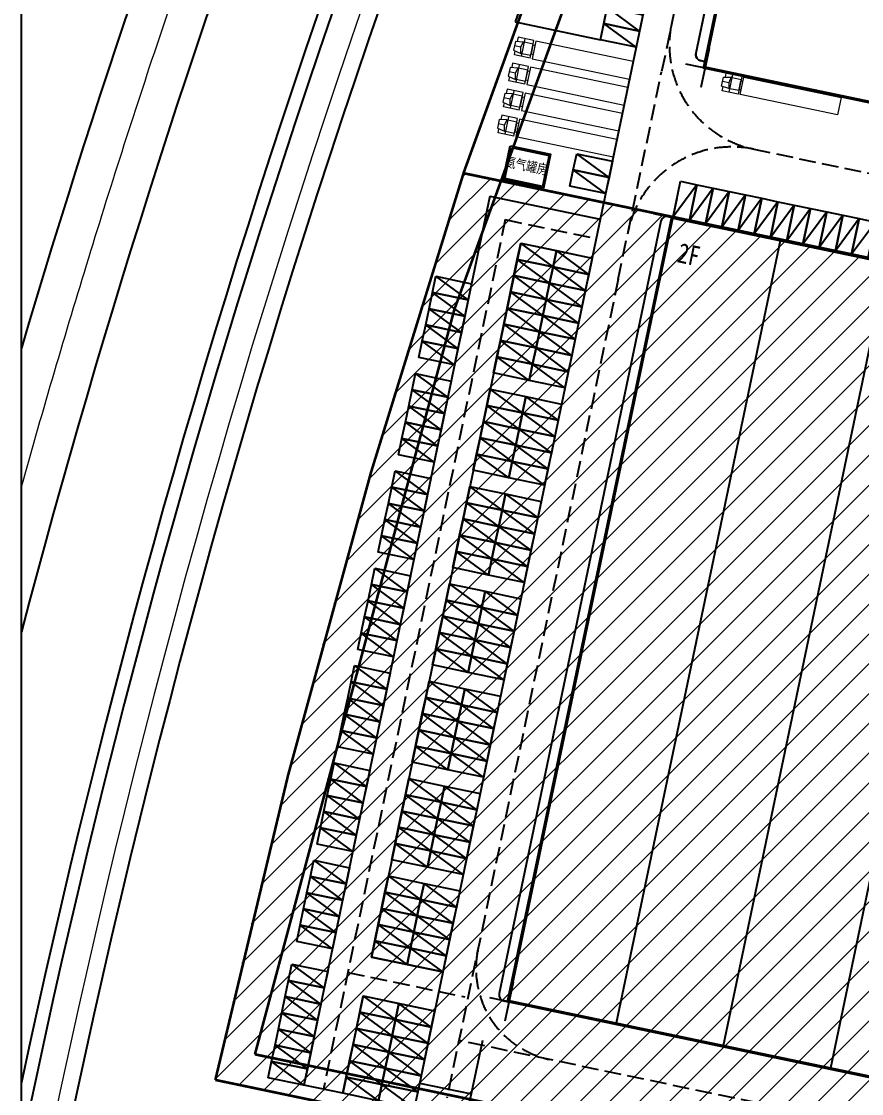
# Model space of a CAD drawing. Extents: x 1738711 to 2346805, y 1189731 to 2516152.
# Drawn here: x 2004037 to 2007332, y 1630696 to 1634900 of the extents above; entities that cross this region are included whole.
import ezdxf

# ---------------------------------------------------------------- set-up
doc = ezdxf.new("R2010")
doc.units = 0
doc.header["$LTSCALE"] = 1000
doc.header["$MEASUREMENT"] = 0
for name, pattern in [('ACAD_ISO04W100', [30.5, 24, -3, 0.5, -3]), ('C2', [13.5, 10, -1.5, 0.5, -1.5]), ('DASH', [0.35, 0.25, -0.1]), ('DASHDOT', [25.4, 12.7, -6.35, 0, -6.35]), ('DOTE', [2.42, 2, -0.2, 0.02, -0.2])]:
    doc.linetypes.add(name, pattern=pattern)
for name, color, linetype in [('DL-道路中心线', 1, 'C2'), ('DL-道路分隔带', 3, 'Continuous'), ('DL-道路沿石边线', 40, 'Continuous'), ('DL-道路范围边线', 7, 'Continuous'), ('DOTE', 1, 'Continuous'), ('建筑', 2, 'Continuous'), ('建筑控制线', 144, 'DASH'), ('文字标准', 7, 'Continuous'), ('红线', 1, 'ACAD_ISO04W100'), ('绿化', 66, 'Continuous'), ('车位', 5, 'DASH'), ('道路', 57, 'DASHDOT'), ('道路中心线', 1, 'Continuous'), ('非机动车位', 5, 'Continuous'), ('项目范围', 7, 'Continuous')]:
    doc.layers.add(name, color=color, linetype=linetype)
doc.layers.add('填充', color=252, linetype='Continuous', lineweight=5)
doc.styles.add('DIMST', font='SIMSUN.TTF', dxfattribs={"width": 0.8})

# ---------------------------------------------------------------- blocks, each defined once
blk = doc.blocks.new('herahgerahreahre')
at = {"layer": '填充'}
h = blk.add_hatch(dxfattribs=at)
h.set_pattern_fill('ANSI31,_O', color=256, scale=2)
h.set_pattern_definition([(45, (0, 0), (-2.2450640303, 2.2450640303), [])])
edge = h.paths.add_edge_path()
edge.add_line((519004.05, 3420617.66), (519185.57, 3420579.69))
edge.add_line((519185.57, 3420579.69), (519156.59, 3420441.15))
edge.add_line((519156.59, 3420441.15), (518966.61, 3420480.89))
edge.add_arc((520373.41, 3420169.26), 1440.9, 161.86873, 167.50964, ccw=False)
at = {"color": 8}
blk.add_lwpolyline([(518937.37, 3420848.58), (519271.81, 3420848.58), (519271.81, 3420428.58), (518937.37, 3420428.58)], close=True, dxfattribs=at)
at = {"layer": 'DL-道路中心线', "color": 8, "lineweight": 0, "ltscale": 5}
blk.add_arc((520285.64, 3420193.37), 1400.01, 152.64577, 164.37584, dxfattribs=at)
at = {"layer": 'DL-道路分隔带', "color": 8}
for radius, end in [(1405.76, 163.55863), (1394.26, 165.24434), (1378.51, 167.97848), (1376.51, 168.37588)]:
    blk.add_arc((520285.64, 3420193.37), radius, 153.14733, end, dxfattribs=at)
at = {"layer": 'DL-道路沿石边线', "color": 8, "lineweight": 0}
blk.add_arc((520285.64, 3420193.37), 1372.51, 152.99093, 169.21771, dxfattribs=at)
at = {"layer": 'DL-道路范围边线', "color": 8}
blk.add_arc((520285.64, 3420193.37), 1370.01, 153.38808, 169.78129, dxfattribs=at)
at = {"layer": 'DOTE', "color": 8, "linetype": 'DOTE'}
for p, q in [((519041.09, 3420636.48), (519039.86, 3420630.6)), ((519037.54, 3420634.16), (519043.41, 3420632.93)), ((519035.03, 3420608.01), (519036.26, 3420613.89)), ((519032.71, 3420611.57), (519038.58, 3420610.34)), ((519011.53, 3420495.65), (519010.3, 3420489.77)), ((519007.97, 3420493.32), (519013.85, 3420492.1))]:
    blk.add_line(p, q, dxfattribs=at)
at = {"layer": '建筑', "color": 8}
for points in [[(519061.1, 3420733.13), (519125.9, 3420719.57), (519105.05, 3420619.93), (519040.26, 3420633.48)], [(519061.26, 3420732.89), (519125.66, 3420719.42), (519104.9, 3420620.17), (519040.49, 3420633.64)], [(519011.1, 3420621.78), (519017.17, 3420620.51), (519016.11, 3420615.42), (519010.04, 3420616.69)], [(519011.26, 3420621.54), (519016.94, 3420620.35), (519015.95, 3420615.65), (519010.28, 3420616.84)], [(519035.47, 3420611.09), (519100.27, 3420597.54), (519075.49, 3420479.1), (519010.7, 3420492.65)], [(519035.62, 3420610.85), (519100.03, 3420597.38), (519075.34, 3420479.34), (519010.93, 3420492.81)]]:
    blk.add_lwpolyline(points, close=True, dxfattribs=at)
for points in [[(519051.78, 3420607.47), (519027.08, 3420489.43)], [(519067.93, 3420604.1), (519043.23, 3420486.05)], [(519084.08, 3420600.72), (519059.38, 3420482.67)]]:
    blk.add_lwpolyline(points, dxfattribs=at)
at = {"layer": '建筑控制线', "color": 8, "linetype": 'DASH', "ltscale": 5, "const_width": 0.4}
blk.add_lwpolyline([(519091.33, 3420811.97, 0.064975), (518972.58, 3420484.75), (519152.72, 3420447.07), (519220.5, 3420771.14)], format="xyb", dxfattribs=at)
at = {"layer": '红线', "color": 8, "linetype": 'DOTE', "ltscale": 0.001, "const_width": 0.4}
blk.add_lwpolyline([(519004.05, 3420617.66), (519185.57, 3420579.69), (519156.59, 3420441.15), (518966.61, 3420480.89, -0.024618), (519004.05, 3420617.66)], format="xyb", dxfattribs=at)
at = {"layer": '绿化', "color": 8}
blk.add_lwpolyline([(519011.82, 3420640.48), (519024.71, 3420637.78), (519041.09, 3420716.09), (519046.47, 3420714.96), (519046.8, 3420716.54), (519044.36, 3420717.06), (519046.61, 3420727.82), (519049.05, 3420727.31), (519049.97, 3420731.54, -0.041815), (519050.88, 3420734.19), (519076.63, 3420789.53, -0.206872), (519087.51, 3420798.78), (519087.51, 3420801.06), (519088.64, 3420806.44), (519137.58, 3420796.2), (519136.46, 3420790.82), (519138.3, 3420790.44), (519139.32, 3420795.34), (519144.14, 3420794.33), (519144.42, 3420795.28), (519145.12, 3420798.62), (519092.32, 3420819.1), (519088.69, 3420817.73, 0.035825), (519011.82, 3420640.48, -0.035825)], format="xyb", dxfattribs=at)
blk.add_lwpolyline([(519061.11, 3420733.12), (519040.46, 3420634.46), (519039.87, 3420634.59, -0.355027), (519039.08, 3420635.56), (519058.5, 3420728.5, -0.051762), (519059.25, 3420730.86), (519060.32, 3420733.29)], format="xyb", close=True, dxfattribs=at)
at = {"layer": '车位', "color": 8, "lineweight": 0}
for p, q in [((519011.88, 3420637.53), (519011.6, 3420636.19)), ((519013.05, 3420637.44), (519011.88, 3420637.53)), ((519012.27, 3420638.15), (519012.13, 3420637.51)), ((519014.65, 3420637.65), (519012.27, 3420638.15)), ((519012.69, 3420636.66), (519013.05, 3420637.42)), ((519013.28, 3420637.92), (519012.73, 3420635.28)), ((519013.17, 3420637.41), (519013.05, 3420637.44)), ((519014.54, 3420637.11), (519013.17, 3420637.4)), ((519014.1, 3420634.99), (519014.65, 3420637.65)), ((519014.96, 3420637.57), (519014.41, 3420634.93)), ((519029.64, 3420634.5), (519014.96, 3420637.57)), ((519011.6, 3420636.19), (519012.69, 3420635.72)), ((519011.71, 3420635.49), (519011.84, 3420636.09)), ((519012.69, 3420636.66), (519011.74, 3420636.86)), ((519012.69, 3420635.72), (519012.69, 3420636.66)), ((519012.81, 3420635.7), (519012.69, 3420635.72)), ((519012.82, 3420635.73), (519012.82, 3420635.73)), ((519012.82, 3420635.73), (519014.19, 3420635.44)), ((519014.19, 3420635.44), (519014.54, 3420637.11)), ((519014.51, 3420636.96), (519014.23, 3420635.64)), ((519014.23, 3420635.64), (519014.54, 3420635.57)), ((519014.83, 3420636.9), (519014.51, 3420636.96)), ((519011.45, 3420634.24), (519011.31, 3420633.59)), ((519013.83, 3420633.74), (519011.45, 3420634.24)), ((519014.1, 3420634.99), (519011.71, 3420635.49)), ((519012.46, 3420634.01), (519011.91, 3420631.37)), ((519014.41, 3420634.93), (519029.09, 3420631.86)), ((519029.09, 3420631.86), (519029.64, 3420634.5)), ((519011.07, 3420633.61), (519010.78, 3420632.27)), ((519011.88, 3420632.74), (519010.92, 3420632.94)), ((519012.23, 3420633.52), (519011.07, 3420633.61)), ((519011.88, 3420632.74), (519012.23, 3420633.5)), ((519011.88, 3420631.81), (519011.88, 3420632.74)), ((519012.35, 3420633.5), (519012.23, 3420633.52)), ((519013.72, 3420633.19), (519012.35, 3420633.48)), ((519013.28, 3420631.08), (519013.83, 3420633.74)), ((519013.37, 3420631.53), (519013.72, 3420633.19)), ((519013.69, 3420633.05), (519013.41, 3420631.72)), ((519014.14, 3420633.66), (519013.59, 3420631.01)), ((519014.01, 3420632.98), (519013.69, 3420633.05)), ((519028.82, 3420630.59), (519014.14, 3420633.66)), ((519043.62, 3420632.73), (519043.5, 3420632.13)), ((519046.01, 3420632.23), (519043.62, 3420632.73)), ((519044.09, 3420629.87), (519044.64, 3420632.52)), ((519010.78, 3420632.27), (519011.88, 3420631.81)), ((519010.89, 3420631.58), (519011.02, 3420632.18)), ((519013.28, 3420631.08), (519010.89, 3420631.58)), ((519012, 3420631.78), (519011.88, 3420631.81)), ((519012, 3420631.82), (519012, 3420631.82)), ((519012, 3420631.82), (519013.37, 3420631.53)), ((519013.41, 3420631.72), (519013.72, 3420631.66)), ((519013.59, 3420631.01), (519028.27, 3420627.94)), ((519042.97, 3420630.79), (519043.25, 3420632.14)), ((519044.07, 3420630.41), (519042.97, 3420630.79)), ((519044.06, 3420631.27), (519043.11, 3420631.47)), ((519043.25, 3420632.14), (519044.43, 3420632.12)), ((519044.43, 3420632.12), (519044.06, 3420631.27)), ((519044.06, 3420631.27), (519044.08, 3420630.43)), ((519044.55, 3420632.1), (519044.43, 3420632.12)), ((519044.54, 3420632.07), (519044.54, 3420632.07)), ((519044.54, 3420632.07), (519045.92, 3420631.78)), ((519046.01, 3420632.23), (519045.45, 3420629.57)), ((519045.92, 3420631.78), (519045.57, 3420630.12)), ((519045.6, 3420630.26), (519045.88, 3420631.59)), ((519045.76, 3420629.52), (519046.32, 3420632.16)), ((519045.88, 3420631.59), (519046.18, 3420631.52)), ((519046.32, 3420632.16), (519061, 3420629.09)), ((519010.25, 3420629.7), (519009.97, 3420628.36)), ((519011.41, 3420629.61), (519010.25, 3420629.7)), ((519010.63, 3420630.32), (519010.49, 3420629.68)), ((519013.02, 3420629.82), (519010.63, 3420630.32)), ((519011.06, 3420628.83), (519011.41, 3420629.59)), ((519011.64, 3420630.09), (519011.09, 3420627.45)), ((519011.53, 3420629.58), (519011.41, 3420629.61)), ((519012.9, 3420629.28), (519011.53, 3420629.56)), ((519012.46, 3420627.16), (519013.02, 3420629.82)), ((519012.55, 3420627.61), (519012.9, 3420629.28)), ((519012.87, 3420629.13), (519012.59, 3420627.81)), ((519013.32, 3420629.74), (519012.77, 3420627.1)), ((519013.19, 3420629.07), (519012.87, 3420629.13)), ((519028, 3420626.67), (519013.32, 3420629.74)), ((519028.27, 3420627.94), (519028.82, 3420630.59)), ((519043.07, 3420630.07), (519043.2, 3420630.72)), ((519045.45, 3420629.57), (519043.07, 3420630.07)), ((519044.19, 3420630.39), (519044.07, 3420630.41)), ((519045.57, 3420630.12), (519044.2, 3420630.4)), ((519045.92, 3420630.19), (519045.6, 3420630.26)), ((519060.45, 3420626.45), (519045.76, 3420629.52)), ((519009.97, 3420628.36), (519011.06, 3420627.89)), ((519010.07, 3420627.66), (519010.2, 3420628.26)), ((519012.46, 3420627.16), (519010.07, 3420627.66)), ((519011.06, 3420628.83), (519010.11, 3420629.03)), ((519011.06, 3420627.89), (519011.06, 3420628.83)), ((519011.18, 3420627.87), (519011.06, 3420627.89)), ((519011.18, 3420627.9), (519011.18, 3420627.9)), ((519011.18, 3420627.9), (519012.55, 3420627.61)), ((519012.59, 3420627.81), (519012.9, 3420627.74)), ((519061, 3420629.09), (519060.45, 3420626.45)), ((519009.81, 3420626.41), (519009.67, 3420625.76)), ((519012.2, 3420625.91), (519009.81, 3420626.41)), ((519010.82, 3420626.18), (519010.27, 3420623.54)), ((519011.64, 3420623.25), (519012.2, 3420625.91)), ((519012.77, 3420627.1), (519027.45, 3420624.03)), ((519027.45, 3420624.03), (519028, 3420626.67)), ((519009.43, 3420625.78), (519009.15, 3420624.44)), ((519009.15, 3420624.44), (519010.24, 3420623.98)), ((519009.25, 3420623.75), (519009.38, 3420624.35)), ((519010.24, 3420624.91), (519009.29, 3420625.11)), ((519010.6, 3420625.69), (519009.43, 3420625.78)), ((519010.24, 3420624.91), (519010.59, 3420625.67)), ((519010.24, 3420623.98), (519010.24, 3420624.91)), ((519010.72, 3420625.67), (519010.6, 3420625.69)), ((519012.08, 3420625.36), (519010.71, 3420625.65)), ((519011.73, 3420623.7), (519012.08, 3420625.36)), ((519012.05, 3420625.22), (519011.78, 3420623.89)), ((519012.5, 3420625.83), (519011.95, 3420623.18)), ((519012.37, 3420625.15), (519012.05, 3420625.22)), ((519027.18, 3420622.76), (519012.5, 3420625.83)), ((519011.64, 3420623.25), (519009.25, 3420623.75)), ((519010.36, 3420623.95), (519010.24, 3420623.98)), ((519010.36, 3420623.99), (519010.36, 3420623.99)), ((519010.36, 3420623.99), (519011.73, 3420623.7)), ((519011.78, 3420623.89), (519012.08, 3420623.83)), ((519011.95, 3420623.18), (519026.63, 3420620.11)), ((519026.63, 3420620.11), (519027.18, 3420622.76))]:
    blk.add_line(p, q, dxfattribs=at)
at = {"layer": '车位', "color": 8}
for points in [[(519030.6, 3420639.1), (519025.22, 3420640.23), (519025.73, 3420642.68), (519031.11, 3420641.55)], [(519030.09, 3420636.66), (519024.71, 3420637.78), (519025.22, 3420640.23), (519030.6, 3420639.1)], [(519025.99, 3420617.03), (519020.6, 3420618.16), (519021.11, 3420620.6), (519026.5, 3420619.48)], [(519025.47, 3420614.58), (519020.09, 3420615.71), (519020.6, 3420618.16), (519025.99, 3420617.03)], [(519039.24, 3420615.92), (519038.11, 3420610.54), (519035.67, 3420611.05), (519036.79, 3420616.43)], [(519041.69, 3420615.41), (519040.56, 3420610.03), (519038.11, 3420610.54), (519039.24, 3420615.92)], [(519044.13, 3420614.9), (519043.01, 3420609.51), (519040.56, 3420610.03), (519041.69, 3420615.41)], [(519046.58, 3420614.38), (519045.45, 3420609), (519043.01, 3420609.51), (519044.13, 3420614.9)], [(519049.03, 3420613.87), (519047.9, 3420608.49), (519045.45, 3420609), (519046.58, 3420614.38)], [(519051.47, 3420613.36), (519050.35, 3420607.98), (519047.9, 3420608.49), (519049.03, 3420613.87)], [(519053.92, 3420612.85), (519052.8, 3420607.47), (519050.35, 3420607.98), (519051.47, 3420613.36)], [(519056.37, 3420612.34), (519055.24, 3420606.95), (519052.8, 3420607.47), (519053.92, 3420612.85)], [(519058.82, 3420611.83), (519057.69, 3420606.44), (519055.24, 3420606.95), (519056.37, 3420612.34)], [(519061.26, 3420611.31), (519060.14, 3420605.93), (519057.69, 3420606.44), (519058.82, 3420611.83)], [(519063.71, 3420610.8), (519062.58, 3420605.42), (519060.14, 3420605.93), (519061.26, 3420611.31)], [(519066.16, 3420610.29), (519065.03, 3420604.91), (519062.58, 3420605.42), (519063.71, 3420610.8)], [(519017.54, 3420603.53), (519012.16, 3420604.65), (519012.67, 3420607.1), (519018.05, 3420605.98)], [(519022.92, 3420602.4), (519017.54, 3420603.53), (519018.05, 3420605.98), (519023.44, 3420604.85)], [(519017.03, 3420601.08), (519011.65, 3420602.21), (519012.16, 3420604.65), (519017.54, 3420603.53)], [(519022.41, 3420599.95), (519017.03, 3420601.08), (519017.54, 3420603.53), (519022.92, 3420602.4)], [(519004.75, 3420598.54), (518999.37, 3420599.67), (518999.88, 3420602.11), (519005.26, 3420600.99)], [(519016.52, 3420598.63), (519011.13, 3420599.76), (519011.64, 3420602.21), (519017.03, 3420601.08)], [(519021.9, 3420597.51), (519016.52, 3420598.63), (519017.03, 3420601.08), (519022.41, 3420599.95)], [(519004.24, 3420596.09), (518998.85, 3420597.22), (518999.37, 3420599.67), (519004.75, 3420598.54)], [(519016.01, 3420596.19), (519010.62, 3420597.31), (519011.13, 3420599.76), (519016.52, 3420598.63)], [(519021.39, 3420595.06), (519016.01, 3420596.19), (519016.52, 3420598.63), (519021.9, 3420597.51)], [(519003.73, 3420593.65), (518998.34, 3420594.77), (518998.85, 3420597.22), (519004.24, 3420596.09)], [(519015.49, 3420593.74), (519010.11, 3420594.87), (519010.62, 3420597.31), (519016.01, 3420596.19)], [(519020.88, 3420592.61), (519015.49, 3420593.74), (519016.01, 3420596.19), (519021.39, 3420595.06)], [(519003.21, 3420591.2), (518997.83, 3420592.33), (518998.34, 3420594.77), (519003.73, 3420593.65)], [(519014.98, 3420591.29), (519009.6, 3420592.42), (519010.11, 3420594.87), (519015.49, 3420593.74)], [(519020.37, 3420590.17), (519014.98, 3420591.29), (519015.49, 3420593.74), (519020.88, 3420592.61)], [(519002.7, 3420588.75), (518997.32, 3420589.88), (518997.83, 3420592.33), (519003.21, 3420591.2)], [(519014.47, 3420588.85), (519009.09, 3420589.97), (519009.6, 3420592.42), (519014.98, 3420591.29)], [(519019.85, 3420587.72), (519014.47, 3420588.85), (519014.98, 3420591.29), (519020.37, 3420590.17)], [(519013.96, 3420586.4), (519008.57, 3420587.52), (519009.09, 3420589.97), (519014.47, 3420588.85)], [(519019.34, 3420585.27), (519013.96, 3420586.4), (519014.47, 3420588.85), (519019.85, 3420587.72)], [(519001.68, 3420583.86), (518996.29, 3420584.98), (518996.81, 3420587.43), (519002.19, 3420586.31)], [(519001.17, 3420581.41), (518995.78, 3420582.54), (518996.29, 3420584.98), (519001.68, 3420583.86)], [(519012.93, 3420581.5), (519007.55, 3420582.63), (519008.06, 3420585.08), (519013.45, 3420583.95)], [(519018.32, 3420580.38), (519012.93, 3420581.5), (519013.45, 3420583.95), (519018.83, 3420582.82)], [(519000.65, 3420578.96), (518995.27, 3420580.09), (518995.78, 3420582.54), (519001.17, 3420581.41)], [(519012.42, 3420579.06), (519007.04, 3420580.18), (519007.55, 3420582.63), (519012.93, 3420581.5)], [(519017.81, 3420577.93), (519012.42, 3420579.06), (519012.93, 3420581.5), (519018.32, 3420580.38)], [(519000.14, 3420576.52), (518994.76, 3420577.64), (518995.27, 3420580.09), (519000.65, 3420578.96)], [(519011.91, 3420576.61), (519006.53, 3420577.74), (519007.04, 3420580.18), (519012.42, 3420579.06)], [(519017.29, 3420575.48), (519011.91, 3420576.61), (519012.42, 3420579.06), (519017.81, 3420577.93)], [(518999.63, 3420574.07), (518994.25, 3420575.2), (518994.76, 3420577.64), (519000.14, 3420576.52)], [(519011.4, 3420574.16), (519006.02, 3420575.29), (519006.53, 3420577.74), (519011.91, 3420576.61)], [(519016.78, 3420573.04), (519011.4, 3420574.16), (519011.91, 3420576.61), (519017.29, 3420575.48)], [(519010.89, 3420571.72), (519005.5, 3420572.84), (519006.02, 3420575.29), (519011.4, 3420574.16)], [(519016.27, 3420570.59), (519010.89, 3420571.72), (519011.4, 3420574.16), (519016.78, 3420573.04)], [(518998.61, 3420569.18), (518993.22, 3420570.3), (518993.74, 3420572.75), (518999.12, 3420571.62)], [(518998.09, 3420566.73), (518992.71, 3420567.86), (518993.22, 3420570.3), (518998.61, 3420569.18)], [(519009.86, 3420566.82), (519004.48, 3420567.95), (519004.99, 3420570.39), (519010.37, 3420569.27)], [(519015.25, 3420565.7), (519009.86, 3420566.82), (519010.37, 3420569.27), (519015.76, 3420568.14)], [(518997.58, 3420564.28), (518992.2, 3420565.41), (518992.71, 3420567.86), (518998.09, 3420566.73)], [(519009.35, 3420564.37), (519003.97, 3420565.5), (519004.48, 3420567.95), (519009.86, 3420566.82)], [(519014.73, 3420563.25), (519009.35, 3420564.37), (519009.86, 3420566.82), (519015.25, 3420565.7)], [(518997.07, 3420561.84), (518991.69, 3420562.96), (518992.2, 3420565.41), (518997.58, 3420564.28)], [(519008.84, 3420561.93), (519003.46, 3420563.05), (519003.97, 3420565.5), (519009.35, 3420564.37)], [(518996.56, 3420559.39), (518991.18, 3420560.51), (518991.69, 3420562.96), (518997.07, 3420561.84)], [(519008.33, 3420559.48), (519002.94, 3420560.61), (519003.46, 3420563.05), (519008.84, 3420561.93)], [(519014.22, 3420560.8), (519008.84, 3420561.93), (519009.35, 3420564.37), (519014.73, 3420563.25)], [(519013.71, 3420558.35), (519008.33, 3420559.48), (519008.84, 3420561.93), (519014.22, 3420560.8)], [(519007.82, 3420557.03), (519002.43, 3420558.16), (519002.94, 3420560.61), (519008.33, 3420559.48)], [(518995.54, 3420554.49), (518990.15, 3420555.62), (518990.66, 3420558.07), (518996.05, 3420556.94)], [(519013.2, 3420555.91), (519007.82, 3420557.03), (519008.33, 3420559.48), (519013.71, 3420558.35)], [(518995.02, 3420552.05), (518989.64, 3420553.17), (518990.15, 3420555.62), (518995.54, 3420554.49)], [(519006.79, 3420552.14), (519001.41, 3420553.27), (519001.92, 3420555.71), (519007.3, 3420554.59)], [(518994.51, 3420549.6), (518989.13, 3420550.73), (518989.64, 3420553.17), (518995.02, 3420552.05)], [(519006.28, 3420549.69), (519000.9, 3420550.82), (519001.41, 3420553.27), (519006.79, 3420552.14)], [(519012.18, 3420551.01), (519006.79, 3420552.14), (519007.3, 3420554.59), (519012.69, 3420553.46)], [(519011.66, 3420548.57), (519006.28, 3420549.69), (519006.79, 3420552.14), (519012.18, 3420551.01)], [(518994, 3420547.15), (518988.62, 3420548.28), (518989.13, 3420550.73), (518994.51, 3420549.6)], [(519005.77, 3420547.25), (519000.38, 3420548.37), (519000.9, 3420550.82), (519006.28, 3420549.69)], [(518993.49, 3420544.71), (518988.1, 3420545.83), (518988.62, 3420548.28), (518994, 3420547.15)], [(519005.26, 3420544.8), (518999.87, 3420545.92), (519000.38, 3420548.37), (519005.77, 3420547.25)], [(519011.15, 3420546.12), (519005.77, 3420547.25), (519006.28, 3420549.69), (519011.66, 3420548.57)], [(519010.64, 3420543.67), (519005.26, 3420544.8), (519005.77, 3420547.25), (519011.15, 3420546.12)], [(519004.74, 3420542.35), (518999.36, 3420543.48), (518999.87, 3420545.92), (519005.26, 3420544.8)], [(519010.13, 3420541.23), (519004.74, 3420542.35), (519005.26, 3420544.8), (519010.64, 3420543.67)], [(518992.46, 3420539.81), (518987.08, 3420540.94), (518987.59, 3420543.39), (518992.98, 3420542.26)], [(518991.95, 3420537.36), (518986.57, 3420538.49), (518987.08, 3420540.94), (518992.46, 3420539.81)], [(519003.72, 3420537.46), (518998.34, 3420538.58), (518998.85, 3420541.03), (519004.23, 3420539.9)], [(519003.21, 3420535.01), (518997.83, 3420536.14), (518998.34, 3420538.58), (519003.72, 3420537.46)], [(519009.1, 3420536.33), (519003.72, 3420537.46), (519004.23, 3420539.9), (519009.62, 3420538.78)], [(518991.44, 3420534.92), (518986.06, 3420536.04), (518986.57, 3420538.49), (518991.95, 3420537.36)], [(519008.59, 3420533.88), (519003.21, 3420535.01), (519003.72, 3420537.46), (519009.1, 3420536.33)], [(518990.93, 3420532.47), (518985.55, 3420533.6), (518986.06, 3420536.04), (518991.44, 3420534.92)], [(519002.7, 3420532.56), (518997.31, 3420533.69), (518997.83, 3420536.14), (519003.21, 3420535.01)], [(519008.08, 3420531.44), (519002.7, 3420532.56), (519003.21, 3420535.01), (519008.59, 3420533.88)], [(518990.42, 3420530.02), (518985.03, 3420531.15), (518985.55, 3420533.6), (518990.93, 3420532.47)], [(519002.19, 3420530.12), (518996.8, 3420531.24), (518997.31, 3420533.69), (519002.7, 3420532.56)], [(519007.57, 3420528.99), (519002.19, 3420530.12), (519002.7, 3420532.56), (519008.08, 3420531.44)], [(519001.67, 3420527.67), (518996.29, 3420528.8), (518996.8, 3420531.24), (519002.19, 3420530.12)], [(519007.06, 3420526.54), (519001.67, 3420527.67), (519002.19, 3420530.12), (519007.57, 3420528.99)], [(518989.39, 3420525.13), (518984.01, 3420526.26), (518984.52, 3420528.7), (518989.91, 3420527.58)], [(518988.88, 3420522.68), (518983.5, 3420523.81), (518984.01, 3420526.26), (518989.39, 3420525.13)], [(519000.65, 3420522.78), (518995.27, 3420523.9), (518995.78, 3420526.35), (519001.16, 3420525.22)], [(519006.03, 3420521.65), (519000.65, 3420522.78), (519001.16, 3420525.22), (519006.54, 3420524.1)], [(518988.37, 3420520.24), (518982.99, 3420521.36), (518983.5, 3420523.81), (518988.88, 3420522.68)], [(519000.14, 3420520.33), (518994.75, 3420521.45), (518995.27, 3420523.9), (519000.65, 3420522.78)], [(519005.52, 3420519.2), (519000.14, 3420520.33), (519000.65, 3420522.78), (519006.03, 3420521.65)], [(518987.86, 3420517.79), (518982.47, 3420518.91), (518982.99, 3420521.36), (518988.37, 3420520.24)], [(518999.63, 3420517.88), (518994.24, 3420519.01), (518994.75, 3420521.45), (519000.14, 3420520.33)], [(519005.01, 3420516.75), (518999.63, 3420517.88), (519000.14, 3420520.33), (519005.52, 3420519.2)], [(518987.35, 3420515.34), (518981.96, 3420516.47), (518982.47, 3420518.91), (518987.86, 3420517.79)], [(518999.11, 3420515.43), (518993.73, 3420516.56), (518994.24, 3420519.01), (518999.63, 3420517.88)], [(519004.5, 3420514.31), (518999.11, 3420515.43), (518999.63, 3420517.88), (519005.01, 3420516.75)], [(518998.6, 3420512.99), (518993.22, 3420514.11), (518993.73, 3420516.56), (518999.11, 3420515.43)], [(519003.99, 3420511.86), (518998.6, 3420512.99), (518999.11, 3420515.43), (519004.5, 3420514.31)], [(518986.32, 3420510.45), (518980.94, 3420511.57), (518981.45, 3420514.02), (518986.83, 3420512.89)], [(518985.81, 3420508), (518980.43, 3420509.13), (518980.94, 3420511.57), (518986.32, 3420510.45)], [(518997.58, 3420508.09), (518992.19, 3420509.22), (518992.71, 3420511.67), (518998.09, 3420510.54)], [(519002.96, 3420506.97), (518997.58, 3420508.09), (518998.09, 3420510.54), (519003.47, 3420509.41)], [(518985.3, 3420505.55), (518979.91, 3420506.68), (518980.43, 3420509.13), (518985.81, 3420508)], [(518997.07, 3420505.65), (518991.68, 3420506.77), (518992.19, 3420509.22), (518997.58, 3420508.09)], [(519002.45, 3420504.52), (518997.07, 3420505.65), (518997.58, 3420508.09), (519002.96, 3420506.97)], [(518984.79, 3420503.11), (518979.4, 3420504.23), (518979.91, 3420506.68), (518985.3, 3420505.55)], [(518996.55, 3420503.2), (518991.17, 3420504.32), (518991.68, 3420506.77), (518997.07, 3420505.65)], [(519001.94, 3420502.07), (518996.55, 3420503.2), (518997.07, 3420505.65), (519002.45, 3420504.52)], [(518984.27, 3420500.66), (518978.89, 3420501.79), (518979.4, 3420504.23), (518984.79, 3420503.11)], [(518996.04, 3420500.75), (518990.66, 3420501.88), (518991.17, 3420504.32), (518996.55, 3420503.2)], [(519001.43, 3420499.63), (518996.04, 3420500.75), (518996.55, 3420503.2), (519001.94, 3420502.07)], [(518995.53, 3420498.3), (518990.15, 3420499.43), (518990.66, 3420501.88), (518996.04, 3420500.75)], [(519000.91, 3420497.18), (518995.53, 3420498.3), (518996.04, 3420500.75), (519001.43, 3420499.63)], [(518983.05, 3420494.79), (518977.66, 3420495.91), (518978.17, 3420498.36), (518983.56, 3420497.23)], [(518982.53, 3420492.34), (518977.15, 3420493.47), (518977.66, 3420495.91), (518983.05, 3420494.79)], [(518982.02, 3420489.89), (518976.64, 3420491.02), (518977.15, 3420493.47), (518982.53, 3420492.34)], [(518993.79, 3420489.98), (518988.41, 3420491.11), (518988.92, 3420493.56), (518994.3, 3420492.43)], [(518999.17, 3420488.86), (518993.79, 3420489.98), (518994.3, 3420492.43), (518999.69, 3420491.31)], [(518981.51, 3420487.45), (518976.13, 3420488.57), (518976.64, 3420491.02), (518982.02, 3420489.89)], [(518993.28, 3420487.54), (518987.89, 3420488.66), (518988.41, 3420491.11), (518993.79, 3420489.98)], [(518981, 3420485), (518975.61, 3420486.12), (518976.13, 3420488.57), (518981.51, 3420487.45)], [(518992.77, 3420485.09), (518987.38, 3420486.22), (518987.89, 3420488.66), (518993.28, 3420487.54)], [(518998.66, 3420486.41), (518993.28, 3420487.54), (518993.79, 3420489.98), (518999.17, 3420488.86)], [(518998.15, 3420483.96), (518992.77, 3420485.09), (518993.28, 3420487.54), (518998.66, 3420486.41)], [(518980.49, 3420482.55), (518975.1, 3420483.68), (518975.61, 3420486.12), (518981, 3420485)], [(518992.25, 3420482.64), (518986.87, 3420483.77), (518987.38, 3420486.22), (518992.77, 3420485.09)], [(518979.97, 3420480.1), (518974.59, 3420481.23), (518975.1, 3420483.68), (518980.49, 3420482.55)], [(518991.74, 3420480.2), (518986.36, 3420481.32), (518986.87, 3420483.77), (518992.25, 3420482.64)], [(518997.64, 3420481.52), (518992.25, 3420482.64), (518992.77, 3420485.09), (518998.15, 3420483.96)], [(518997.13, 3420479.07), (518991.74, 3420480.2), (518992.25, 3420482.64), (518997.64, 3420481.52)], [(518991.23, 3420477.75), (518985.85, 3420478.88), (518986.36, 3420481.32), (518991.74, 3420480.2)], [(518996.61, 3420476.62), (518991.23, 3420477.75), (518991.74, 3420480.2), (518997.13, 3420479.07)]]:
    blk.add_lwpolyline(points, close=True, dxfattribs=at)
for points in [[(519030.6, 3420639.1), (519025.73, 3420642.68)], [(519030.09, 3420636.66), (519025.22, 3420640.23)], [(519025.99, 3420617.03), (519021.11, 3420620.6)], [(519025.47, 3420614.58), (519020.6, 3420618.16)], [(519039.24, 3420615.92), (519035.67, 3420611.05)], [(519041.69, 3420615.41), (519038.11, 3420610.54)], [(519044.13, 3420614.9), (519040.56, 3420610.03)], [(519046.58, 3420614.38), (519043.01, 3420609.51)], [(519049.03, 3420613.87), (519045.45, 3420609)], [(519051.47, 3420613.36), (519047.9, 3420608.49)], [(519053.92, 3420612.85), (519050.35, 3420607.98)], [(519056.37, 3420612.34), (519052.8, 3420607.47)], [(519058.82, 3420611.83), (519055.24, 3420606.95)], [(519061.26, 3420611.31), (519057.69, 3420606.44)], [(519063.71, 3420610.8), (519060.14, 3420605.93)], [(519066.16, 3420610.29), (519062.58, 3420605.42)], [(519017.54, 3420603.53), (519012.67, 3420607.1)], [(519022.92, 3420602.4), (519018.05, 3420605.98)], [(519017.03, 3420601.08), (519012.16, 3420604.65)], [(519022.41, 3420599.95), (519017.54, 3420603.53)], [(519004.75, 3420598.54), (518999.88, 3420602.11)], [(519016.52, 3420598.63), (519011.64, 3420602.21)], [(519021.9, 3420597.51), (519017.03, 3420601.08)], [(519004.24, 3420596.09), (518999.37, 3420599.67)], [(519016.01, 3420596.19), (519011.13, 3420599.76)], [(519021.39, 3420595.06), (519016.52, 3420598.63)], [(519003.73, 3420593.65), (518998.85, 3420597.22)], [(519015.49, 3420593.74), (519010.62, 3420597.31)], [(519020.88, 3420592.61), (519016.01, 3420596.19)], [(519003.21, 3420591.2), (518998.34, 3420594.77)], [(519014.98, 3420591.29), (519010.11, 3420594.87)], [(519020.37, 3420590.17), (519015.49, 3420593.74)], [(519002.7, 3420588.75), (518997.83, 3420592.33)], [(519014.47, 3420588.85), (519009.6, 3420592.42)], [(519019.85, 3420587.72), (519014.98, 3420591.29)], [(519013.96, 3420586.4), (519009.09, 3420589.97)], [(519019.34, 3420585.27), (519014.47, 3420588.85)], [(519001.68, 3420583.86), (518996.81, 3420587.43)], [(519001.17, 3420581.41), (518996.29, 3420584.98)], [(519012.93, 3420581.5), (519008.06, 3420585.08)], [(519018.32, 3420580.38), (519013.45, 3420583.95)], [(519000.65, 3420578.96), (518995.78, 3420582.54)], [(519012.42, 3420579.06), (519007.55, 3420582.63)], [(519017.81, 3420577.93), (519012.93, 3420581.5)], [(519000.14, 3420576.52), (518995.27, 3420580.09)], [(519011.91, 3420576.61), (519007.04, 3420580.18)], [(519017.29, 3420575.48), (519012.42, 3420579.06)], [(518999.63, 3420574.07), (518994.76, 3420577.64)], [(519011.4, 3420574.16), (519006.53, 3420577.74)], [(519016.78, 3420573.04), (519011.91, 3420576.61)], [(519010.89, 3420571.72), (519006.02, 3420575.29)], [(519016.27, 3420570.59), (519011.4, 3420574.16)], [(518998.61, 3420569.18), (518993.74, 3420572.75)], [(518998.09, 3420566.73), (518993.22, 3420570.3)], [(519009.86, 3420566.82), (519004.99, 3420570.39)], [(519015.25, 3420565.7), (519010.37, 3420569.27)], [(518997.58, 3420564.28), (518992.71, 3420567.86)], [(519009.35, 3420564.37), (519004.48, 3420567.95)], [(519014.73, 3420563.25), (519009.86, 3420566.82)], [(518997.07, 3420561.84), (518992.2, 3420565.41)], [(519008.84, 3420561.93), (519003.97, 3420565.5)], [(518996.56, 3420559.39), (518991.69, 3420562.96)], [(519008.33, 3420559.48), (519003.46, 3420563.05)], [(519014.22, 3420560.8), (519009.35, 3420564.37)], [(519013.71, 3420558.35), (519008.84, 3420561.93)], [(519007.82, 3420557.03), (519002.94, 3420560.61)], [(518995.54, 3420554.49), (518990.66, 3420558.07)], [(519013.2, 3420555.91), (519008.33, 3420559.48)], [(518995.02, 3420552.05), (518990.15, 3420555.62)], [(519006.79, 3420552.14), (519001.92, 3420555.71)], [(518994.51, 3420549.6), (518989.64, 3420553.17)], [(519006.28, 3420549.69), (519001.41, 3420553.27)], [(519012.18, 3420551.01), (519007.3, 3420554.59)], [(519011.66, 3420548.57), (519006.79, 3420552.14)], [(518994, 3420547.15), (518989.13, 3420550.73)], [(519005.77, 3420547.25), (519000.9, 3420550.82)], [(518993.49, 3420544.71), (518988.62, 3420548.28)], [(519005.26, 3420544.8), (519000.38, 3420548.37)], [(519011.15, 3420546.12), (519006.28, 3420549.69)], [(519010.64, 3420543.67), (519005.77, 3420547.25)], [(519004.74, 3420542.35), (518999.87, 3420545.92)], [(519010.13, 3420541.23), (519005.26, 3420544.8)], [(518992.46, 3420539.81), (518987.59, 3420543.39)], [(518991.95, 3420537.36), (518987.08, 3420540.94)], [(519003.72, 3420537.46), (518998.85, 3420541.03)], [(519003.21, 3420535.01), (518998.34, 3420538.58)], [(519009.1, 3420536.33), (519004.23, 3420539.9)], [(518991.44, 3420534.92), (518986.57, 3420538.49)], [(519008.59, 3420533.88), (519003.72, 3420537.46)], [(518990.93, 3420532.47), (518986.06, 3420536.04)], [(519002.7, 3420532.56), (518997.83, 3420536.14)], [(519008.08, 3420531.44), (519003.21, 3420535.01)], [(518990.42, 3420530.02), (518985.55, 3420533.6)], [(519002.19, 3420530.12), (518997.31, 3420533.69)], [(519007.57, 3420528.99), (519002.7, 3420532.56)], [(519001.67, 3420527.67), (518996.8, 3420531.24)], [(519007.06, 3420526.54), (519002.19, 3420530.12)], [(518989.39, 3420525.13), (518984.52, 3420528.7)], [(518988.88, 3420522.68), (518984.01, 3420526.26)], [(519000.65, 3420522.78), (518995.78, 3420526.35)], [(519006.03, 3420521.65), (519001.16, 3420525.22)], [(518988.37, 3420520.24), (518983.5, 3420523.81)], [(519000.14, 3420520.33), (518995.27, 3420523.9)], [(519005.52, 3420519.2), (519000.65, 3420522.78)], [(518987.86, 3420517.79), (518982.99, 3420521.36)], [(518999.63, 3420517.88), (518994.75, 3420521.45)], [(519005.01, 3420516.75), (519000.14, 3420520.33)], [(518987.35, 3420515.34), (518982.47, 3420518.91)], [(518999.11, 3420515.43), (518994.24, 3420519.01)], [(519004.5, 3420514.31), (518999.63, 3420517.88)], [(518998.6, 3420512.99), (518993.73, 3420516.56)], [(519003.99, 3420511.86), (518999.11, 3420515.43)], [(518986.32, 3420510.45), (518981.45, 3420514.02)], [(518985.81, 3420508), (518980.94, 3420511.57)], [(518997.58, 3420508.09), (518992.71, 3420511.67)], [(519002.96, 3420506.97), (518998.09, 3420510.54)], [(518985.3, 3420505.55), (518980.43, 3420509.13)], [(518997.07, 3420505.65), (518992.19, 3420509.22)], [(519002.45, 3420504.52), (518997.58, 3420508.09)], [(518984.79, 3420503.11), (518979.91, 3420506.68)], [(518996.55, 3420503.2), (518991.68, 3420506.77)], [(519001.94, 3420502.07), (518997.07, 3420505.65)], [(518984.27, 3420500.66), (518979.4, 3420504.23)], [(518996.04, 3420500.75), (518991.17, 3420504.32)], [(519001.43, 3420499.63), (518996.55, 3420503.2)], [(518995.53, 3420498.3), (518990.66, 3420501.88)], [(519000.91, 3420497.18), (518996.04, 3420500.75)], [(518983.05, 3420494.79), (518978.17, 3420498.36)], [(518982.53, 3420492.34), (518977.66, 3420495.91)], [(518982.02, 3420489.89), (518977.15, 3420493.47)], [(518993.79, 3420489.98), (518988.92, 3420493.56)], [(518999.17, 3420488.86), (518994.3, 3420492.43)], [(518981.51, 3420487.45), (518976.64, 3420491.02)], [(518993.28, 3420487.54), (518988.41, 3420491.11)], [(518981, 3420485), (518976.13, 3420488.57)], [(518992.77, 3420485.09), (518987.89, 3420488.66)], [(518998.66, 3420486.41), (518993.79, 3420489.98)], [(518998.15, 3420483.96), (518993.28, 3420487.54)], [(518980.49, 3420482.55), (518975.61, 3420486.12)], [(518992.25, 3420482.64), (518987.38, 3420486.22)], [(518979.97, 3420480.1), (518975.1, 3420483.68)], [(518991.74, 3420480.2), (518986.87, 3420483.77)], [(518997.64, 3420481.52), (518992.77, 3420485.09)], [(518997.13, 3420479.07), (518992.25, 3420482.64)], [(518991.23, 3420477.75), (518986.36, 3420481.32)], [(518996.61, 3420476.62), (518991.74, 3420480.2)]]:
    blk.add_lwpolyline(points, dxfattribs=at)
at = {"layer": '道路', "color": 8, "linetype": 'ByBlock', "ltscale": 0.01}
for p, q in [((519049.75, 3420730.65), (518997.13, 3420479.07)), ((519058.5, 3420728.5), (519039.1, 3420635.77)), ((519040.56, 3420634.44), (519039.87, 3420634.59)), ((519008.03, 3420614.2), (518979.97, 3420480.1)), ((519008.03, 3420614.2), (519024.67, 3420610.72)), ((519033.8, 3420610.42), (519009.43, 3420493.94)), ((519035.57, 3420611.07), (519034.98, 3420611.19)), ((519012.67, 3420607.1), (518990.15, 3420499.43)), ((519012.67, 3420607.1), (519023.44, 3420604.85)), ((518990.15, 3420499.43), (519000.91, 3420497.18)), ((518988.92, 3420493.56), (518985.85, 3420478.88)), ((518988.92, 3420493.56), (518999.69, 3420491.31)), ((519004.96, 3420477.43), (519006.94, 3420486.9)), ((518997.41, 3420480.41), (519005.24, 3420478.77)), ((518985.85, 3420478.88), (518979.97, 3420480.1))]:
    blk.add_line(p, q, dxfattribs=at)
for centre, start, end in [((519040.08, 3420635.56), 168.185, 258.185), ((519034.78, 3420610.21), 78.185, 168.185)]:
    blk.add_arc(centre, 1, start, end, dxfattribs=at)
at = {"layer": '道路中心线', "color": 8, "linetype": 'DASH', "ltscale": 0.01}
for p, q in [((519055.93, 3420738.2), (519033.92, 3420632.97)), ((519027.37, 3420601.65), (519033.92, 3420632.97)), ((519047.82, 3420621.28), (519167.72, 3420596.2)), ((519010.35, 3420610.65), (518982.91, 3420479.49)), ((519010.35, 3420610.65), (519024.05, 3420607.78)), ((519027.37, 3420601.65), (519001.53, 3420478.15)), ((518986.6, 3420497.11), (519004.22, 3420493.42)), ((519140.87, 3420458.06), (519003.35, 3420486.83))]:
    blk.add_line(p, q, dxfattribs=at)
for centre, radius, start, end in [((519051.09, 3420636.94), 16, 168.1849, 258.185), ((519044.54, 3420605.62), 16, 78.185, 168.1849), ((519019.92, 3420497.67), 14, 168.1849, 258.185)]:
    blk.add_arc(centre, radius, start, end, dxfattribs=at)
at = {"layer": '非机动车位', "color": 8}
blk.add_line((519010.79, 3420492.63), (519010.21, 3420492.76), dxfattribs=at)
blk.add_arc((519010.41, 3420493.73), 1, 168.185, 258.185, dxfattribs=at)
at = {"layer": '项目范围', "color": 8, "linetype": 'Continuous', "const_width": 0.4, "flags": 128}
blk.add_lwpolyline([(519185.57, 3420579.69), (519004.04, 3420617.66, -0.040295), (519088.69, 3420817.73), (519092.3, 3420819.11), (519128.83, 3420804.7, 0.049851), (519226.86, 3420777.1), (519185.57, 3420579.69)], format="xyb", dxfattribs=at)
at = {"layer": '文字标准', "color": 8, "attachment_point": 1, "rotation": 348.185, "style": 'DIMST'}
for s, width, insert, char_height in [('{\\fSimHei|b1|i0|c134|p49;氨气罐房}', 7.2175, (519010.48, 3420620.2), 1.5), ('{\\fSimHei|b1|i0|c134|p49;2F}', 12.4481, (519036.74, 3420607.2), 3)]:
    blk.add_mtext_dynamic_manual_height_columns(s, width=width, gutter_width=15, heights=[0], dxfattribs=dict(at, insert=insert, char_height=char_height))

msp = doc.modelspace()

# ---------------------------------------------------------------- block references
at = {"xscale": 26, "yscale": 26, "zscale": 26}
msp.add_blockref('herahgerahreahre', (-11488334, -87301754.1), dxfattribs=at)

doc.saveas('drawing.dxf')
